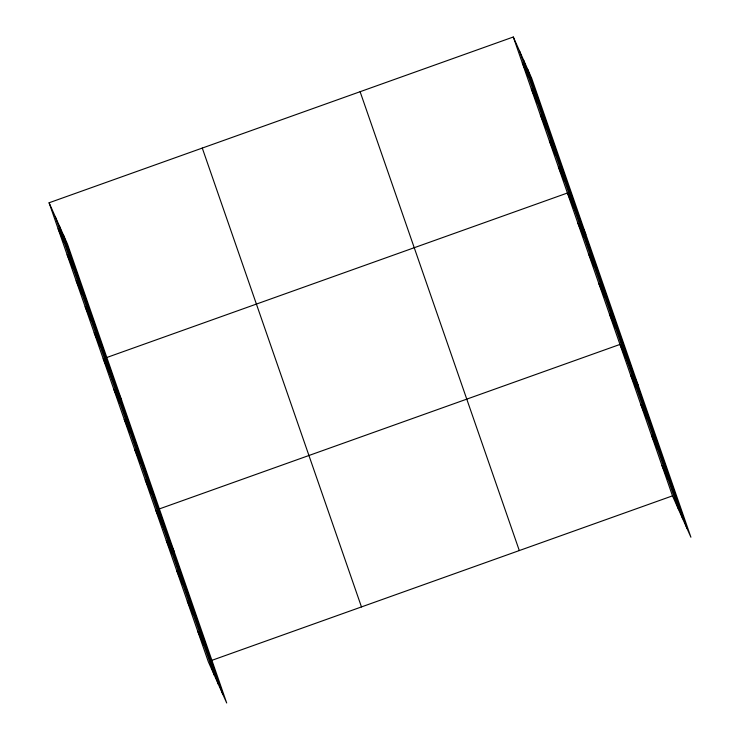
<?xml version="1.0" encoding="UTF-8"?>
<svg xmlns="http://www.w3.org/2000/svg" width="740" height="740" viewBox="0 0 740 740"><rect width="100%" height="100%" fill="white"/><g stroke="black" fill="none" stroke-linecap="round" stroke-linejoin="round"><path stroke-width="1.11" d="M49.09 202.779L67.507 244.145L226.699 703L208.282 661.634L49.09 202.779L513.301 37L531.718 78.366L690.91 537.221L672.494 495.855L513.301 37M106.384 357.651L567.423 193.011L585.84 234.376M158.915 509.074L619.963 344.433L638.38 385.799M211.455 660.496L672.494 495.855M522.32 63.002L528.508 76.895M531.338 89.004L537.527 102.897M540.366 115.005L546.546 128.899M549.385 141.007L555.574 154.901M558.404 167.009L564.592 180.902M577.931 223.295L584.119 237.189M588.439 253.579L594.627 267.473M598.947 283.864L605.135 297.757M609.455 314.149L615.643 328.042M630.462 374.718L636.65 388.611M640.97 405.002L647.158 418.896M651.477 435.286L657.666 449.18M661.986 465.571L668.174 479.465M58.109 228.78L64.297 242.674M67.127 254.782L73.316 268.675M76.155 280.784L82.344 294.677M85.174 306.786L91.362 320.679M94.193 332.787L100.381 346.681M103.212 358.789L121.638 400.155M113.719 389.074L119.908 402.967M124.228 419.358L130.416 433.252M134.736 449.643L140.924 463.536M145.244 479.927L151.432 493.821M155.751 510.212L174.168 551.577M166.26 540.496L172.439 554.39M176.758 570.78L182.947 584.674M187.266 601.065L193.454 614.959M197.774 631.35L203.963 645.243M527.685 69.301L686.877 528.157M523.522 59.958L682.715 518.823M519.489 50.894L678.682 509.749M360.112 91.705L519.304 550.56M202.279 148.065L361.471 606.929M63.474 235.079L222.666 693.935M59.311 225.737L218.504 684.593M55.278 216.672L214.471 675.528"/></g></svg>
